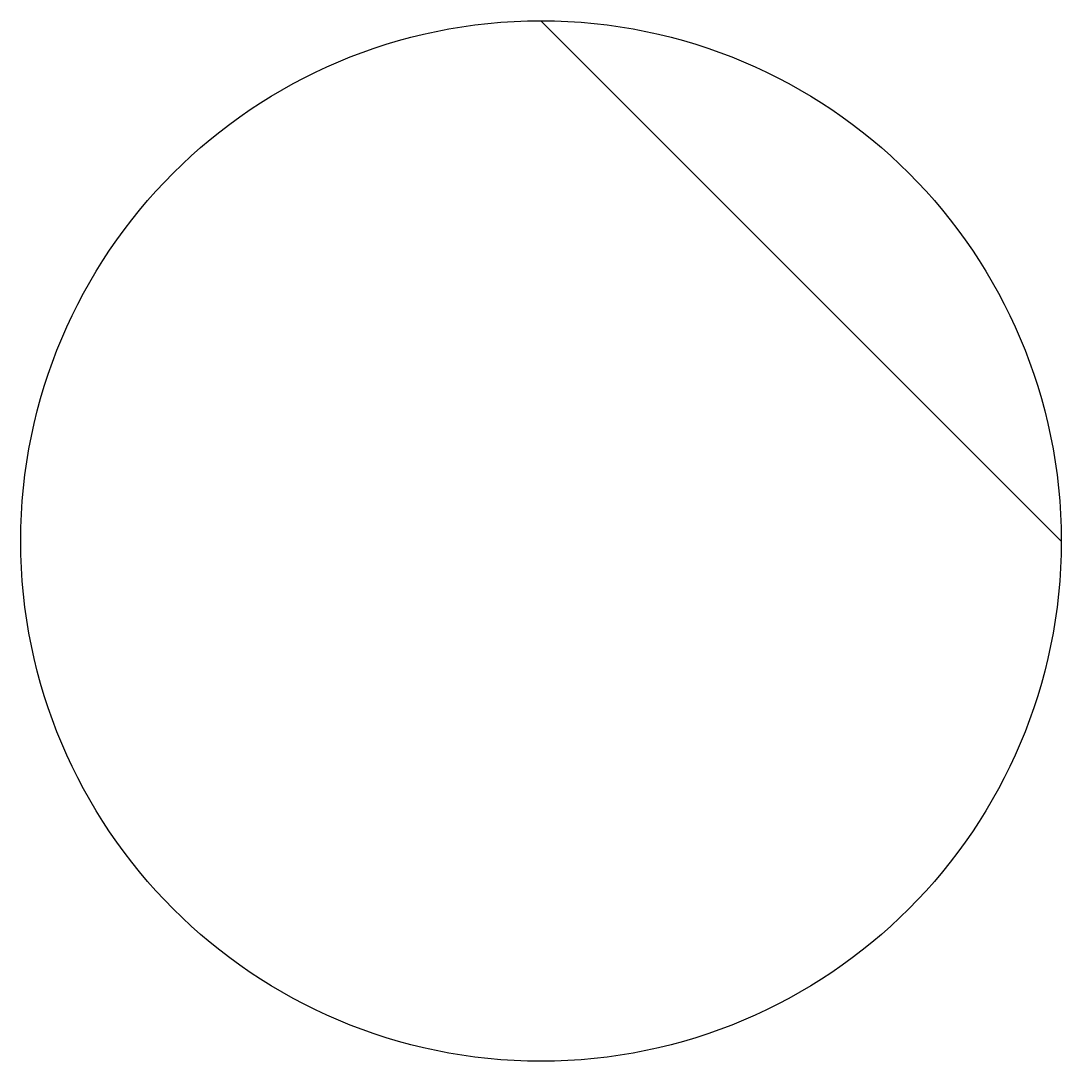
# Model space of a CAD drawing. Units: millimetres at full size, sheet at 1:100. Extents: x -10653 to 4041, y -10837 to 3857.
import ezdxf

# ---------------------------------------------------------------- set-up
doc = ezdxf.new("R2010")
doc.units = ezdxf.units.MM
doc.header["$LTSCALE"] = 100
doc.layers.add('0-0', color=7, linetype='Continuous')

msp = doc.modelspace()

# ---------------------------------------------------------------- linework, layer by layer
at = {"layer": '0-0'}
msp.add_line((4040.8, -3489.8), (-3306.1, 3857.1), dxfattribs=at)
msp.add_circle((-3306.1, -3489.8), 7346.9, dxfattribs=at)

doc.saveas('drawing.dxf')
